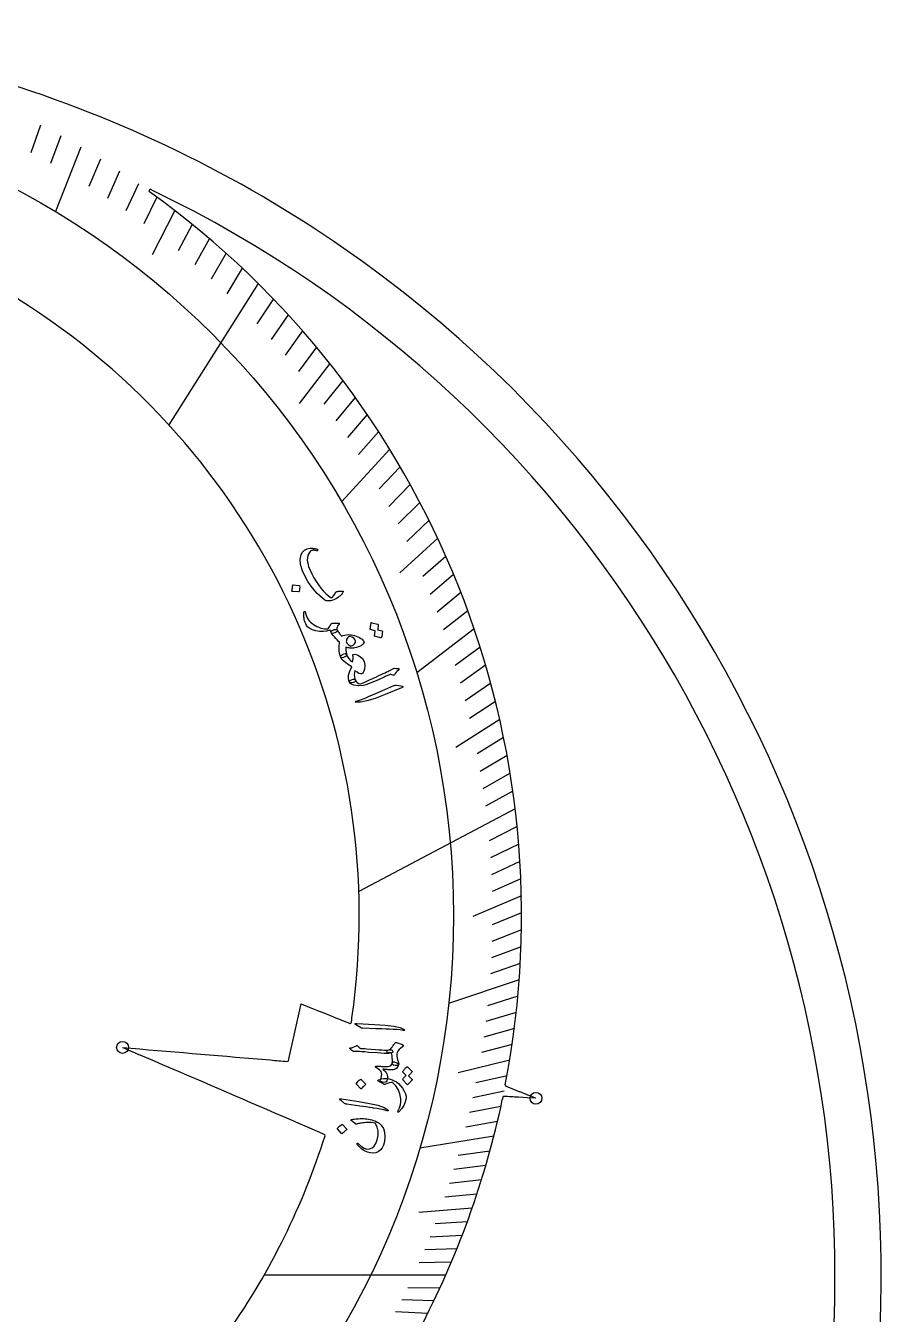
# Model space of a CAD drawing. Header units: millimetres. Extents: x -252 to 252, y -252 to 252.
# Drawn here: x 79.5 to 252.2, y -7.9 to 252.2 of the extents above; entities that cross this region are included whole.
import ezdxf

# ---------------------------------------------------------------- set-up
doc = ezdxf.new("R2010")
doc.units = ezdxf.units.MM
for name, color, linetype in [('CUT_INNER', 6, 'Continuous'), ('CUT_OUTER', 1, 'Continuous'), ('ENGRAVE', 7, 'Continuous'), ('ENGRAVE_FINE', 8, 'Continuous'), ('TEXT', 5, 'Continuous')]:
    doc.layers.add(name, color=color, linetype=linetype)

msp = doc.modelspace()

# ---------------------------------------------------------------- linework, layer by layer
at = {"layer": 'CUT_INNER'}
for points in [[(105.18, 218.9), (104.7, 219.13)], [(132.51, 43.37), (135.08, 54.79), (135.08, 54.79), (135.08, 54.79), (136.71, 54.14), (138.35, 53.48), (139.98, 52.82), (141.62, 52.16)], [(99.02, 45.99), (99.03, 45.99), (100.78, 45.84), (102.53, 45.69), (104.29, 45.54), (106.05, 45.39), (107.8, 45.25), (109.56, 45.1), (111.31, 44.95), (113.07, 44.8), (116.58, 44.5), (118.34, 44.36), (120.09, 44.21), (121.85, 44.06), (125.36, 43.76), (127.12, 43.61), (128.87, 43.46)], [(139.76, 28.45), (139.49, 28.57), (136.25, 29.96), (134.63, 30.66), (133.01, 31.36), (131.39, 32.05), (129.78, 32.75), (128.16, 33.45), (126.54, 34.14), (124.92, 34.84), (123.3, 35.54), (121.68, 36.23), (118.45, 37.63), (116.83, 38.32), (115.21, 39.02), (113.59, 39.72), (111.97, 40.41), (110.35, 41.11), (108.73, 41.81), (107.12, 42.5), (105.5, 43.2), (103.88, 43.9), (102.26, 44.59)], [(176.46, 38.16), (177.59, 37.71), (179.22, 37.05)], [(175.8, 35.92), (175.69, 35.42)], [(182.49, 35.73), (182.49, 35.73), (180.73, 35.84), (178.97, 35.95)]]:
    msp.add_lwpolyline(points, dxfattribs=at)
for centre, radius, start, end in [((0, 72.61), 146.8, 351.9144, 187.0371), ((104.6, 218.9), 0.25, 64.5117, 234.3164), ((0, 72.62), 179.58, 349.0296, 54.4356), ((0, 0), 242.86, 355.4817, 64.3362), ((1069.01, 2357.1), 2484.51, 248.08255, 248.16389), ((144.96, 51.09), 0.25, 253.8409, 351.3867), ((68.29, 62.7), 77.8, 351.3898, 352.0703), ((5491.04, 12564), 13629.91, 246.696509, 246.711317), ((336.96, 2494.26), 2459.62, 265.14686, 265.22628), ((132.27, 43.43), 0.25, 270.6451, 347.3328), ((176.55, 38.39), 0.25, 168.927, 248.1029), ((-4903.12, -12609.86), 13629.91, 68.091764, 68.106573), ((0, 72.61), 179.59, 332.2268, 348.0471), ((176.04, 35.87), 0.25, 92.0066, 168.2227), ((85.22, -1510.31), 1549.09, 86.53005, 86.63907), ((0.02, 72.6), 146.78, 325.2056, 342.3677), ((139.66, 28.22), 0.25, 342.2461, 66.7076)]:
    msp.add_arc(centre, radius, start, end, dxfattribs=at)
at = {"layer": 'CUT_OUTER'}
for start, end in [(54.1408, 89.6486), (274.2189, 54.1408)]:
    msp.add_arc((0, 0), 252.2, start, end, dxfattribs=at)
at = {"layer": 'ENGRAVE'}
for points in [[(90.6, 227.67), (85.45, 214.72)], [(126.38, 200.2), (108.36, 171.65)], [(152.96, 166.72), (143.24, 156.13)], [(170.01, 130.47), (158.42, 121.58)], [(178.29, 94.15), (146.72, 77.47)], [(179.12, 59.63), (164.86, 54.88)], [(173.97, 28.06), (159.02, 25.65)], [(164.25, 0), (127.58, 0)]]:
    msp.add_lwpolyline(points, dxfattribs=at)
for centre, radius in [((0, 72.61), 165.82), ((99.02, 45.99), 1.2), ((182.49, 35.73), 1.2)]:
    msp.add_circle(centre, radius, dxfattribs=at)
at = {"layer": 'ENGRAVE_FINE'}
for points in [[(82.47, 232.14), (80.48, 226.53)], [(86.57, 229.96), (84.47, 224.37)], [(94.56, 225.29), (92.24, 219.78)], [(98.43, 222.82), (96.01, 217.35)], [(102.23, 220.27), (99.7, 214.83)], [(105.94, 217.62), (103.31, 212.23)], [(109.57, 214.9), (105.02, 205.98)], [(113.11, 212.1), (110.28, 206.8)], [(116.56, 209.23), (113.63, 203.97)], [(119.93, 206.29), (116.89, 201.07)], [(123.2, 203.28), (120.07, 198.11)], [(129.47, 197.07), (126.14, 192.01)], [(132.46, 193.88), (129.04, 188.87)], [(135.36, 190.64), (131.84, 185.68)], [(138.16, 187.34), (134.55, 182.44)], [(140.87, 184), (134.69, 175.93)], [(143.48, 180.62), (139.68, 175.84)], [(145.99, 177.19), (142.1, 172.48)], [(148.41, 173.74), (144.43, 169.08)], [(150.73, 170.24), (146.66, 165.65)], [(155.08, 163.17), (150.84, 158.71)], [(157.12, 159.59), (152.79, 155.2)], [(159.05, 156), (154.65, 151.68)], [(160.9, 152.39), (156.41, 148.13)], [(162.65, 148.76), (155.02, 141.78)], [(164.3, 145.11), (159.65, 141.01)], [(165.86, 141.46), (161.14, 137.43)], [(167.34, 137.8), (162.53, 133.85)], [(168.72, 134.14), (163.84, 130.26)], [(171.21, 126.81), (166.19, 123.09)], [(172.33, 123.14), (167.24, 119.5)], [(173.36, 119.48), (168.2, 115.92)], [(174.31, 115.83), (169.08, 112.35)], [(175.17, 112.18), (166.33, 106.52)], [(175.95, 108.55), (170.59, 105.24)], [(176.66, 104.92), (171.23, 101.7)], [(177.28, 101.32), (171.79, 98.18)], [(177.82, 97.72), (172.28, 94.68)], [(178.68, 90.59), (173.03, 87.72)], [(179, 87.05), (173.29, 84.27)], [(179.25, 83.53), (173.49, 80.85)], [(179.43, 80.04), (173.62, 77.45)], [(179.54, 76.57), (169.75, 72.4)], [(179.58, 73.13), (173.67, 70.72)], [(179.56, 69.71), (173.61, 67.4)], [(179.48, 66.32), (173.48, 64.1)], [(179.33, 62.96), (173.28, 60.84)], [(178.85, 56.32), (172.73, 54.4)], [(178.52, 53.05), (172.36, 51.22)], [(178.13, 49.81), (171.94, 48.08)], [(177.69, 46.6), (171.47, 44.97)], [(177.2, 43.43), (166.75, 40.87)], [(176.65, 40.28), (170.37, 38.85)], [(176.05, 37.17), (169.75, 35.84)], [(175.41, 34.1), (169.08, 32.87)], [(174.71, 31.06), (168.36, 29.93)], [(173.18, 25.09), (166.79, 24.16)], [(172.35, 22.15), (165.94, 21.33)], [(171.48, 19.26), (165.05, 18.54)], [(170.56, 16.4), (164.12, 15.78)], [(169.6, 13.57), (158.83, 12.71)], [(168.61, 10.78), (162.15, 10.37)], [(167.57, 8.03), (161.11, 7.72)], [(166.5, 5.32), (160.03, 5.11)], [(165.39, 2.64), (158.92, 2.54)], [(163.07, -2.6), (156.6, -2.5)], [(161.87, -5.17), (155.4, -4.96)], [(160.63, -7.7), (154.16, -7.39)]]:
    msp.add_lwpolyline(points, dxfattribs=at)
at = {"layer": 'TEXT'}
for points in [[(143.52, 137.86), (143.45, 137.72), (143.37, 137.58), (143.27, 137.44), (143.15, 137.31), (143.02, 137.18), (142.88, 137.05), (142.72, 136.93), (142.55, 136.81), (142.2, 136.59), (141.83, 136.41), (141.45, 136.27), (141.06, 136.16), (140.69, 136.11), (140.37, 136.11), (140.11, 136.16), (139.89, 136.27), (139.36, 136.68), (138.84, 137.13), (138.33, 137.63), (137.84, 138.17), (137.37, 138.75), (136.91, 139.38), (136.46, 140.06), (136.03, 140.78), (135.34, 142.19), (134.94, 143.43), (134.85, 144.53), (135.07, 145.47), (135.36, 145.97), (135.77, 146.35), (136.28, 146.6), (136.91, 146.73), (137.06, 146.74), (137.21, 146.74), (137.37, 146.73), (137.54, 146.71), (137.71, 146.69), (137.9, 146.66), (138.08, 146.62), (138.28, 146.57), (138.34, 146.55), (138.39, 146.52), (138.42, 146.48), (138.44, 146.44), (138.44, 146.4), (138.43, 146.36), (138.41, 146.33), (138.38, 146.29), (138.35, 146.26), (138.31, 146.25), (138.27, 146.25), (138.22, 146.25), (138.03, 146.3), (137.84, 146.32), (137.65, 146.34), (137.47, 146.33), (137.3, 146.31), (137.15, 146.27), (137.02, 146.2), (136.91, 146.12), (136.4, 145.33), (136.29, 144.31), (136.57, 143.05), (137.23, 141.56), (137.67, 140.77), (138.11, 140.03), (138.57, 139.35), (139.05, 138.72), (139.54, 138.14), (140.05, 137.61), (140.58, 137.13), (141.13, 136.71), (141.38, 136.89), (141.62, 137.15), (141.87, 137.49), (142.11, 137.92), (142.14, 137.95), (142.2, 137.97), (142.3, 138.01), (142.43, 138.04), (142.45, 138.04), (142.46, 138.04), (142.47, 138.04), (142.48, 138.05), (142.67, 138.08), (142.89, 138.1), (143.13, 138.11), (143.41, 138.11), (143.5, 138.1), (143.55, 138.05), (143.56, 137.97), (143.52, 137.86)], [(134.69, 139.24), (134.72, 139.23), (134.74, 139.21), (134.75, 139.19), (134.77, 139.15), (134.79, 138.86), (134.77, 138.56), (134.73, 138.27), (134.66, 137.99), (134.64, 137.96), (134.62, 137.93), (134.59, 137.92), (134.56, 137.92), (133.28, 138.03), (133.25, 138.04), (133.23, 138.07), (133.22, 138.11), (133.23, 138.16), (133.24, 138.21), (133.25, 138.28), (133.27, 138.38), (133.29, 138.51), (133.31, 138.67), (133.33, 138.86), (133.35, 139.07), (133.37, 139.32), (133.38, 139.35), (133.39, 139.38), (133.41, 139.39), (133.44, 139.38)], [(141.35, 131.59), (142.59, 131.62), (142.7, 131.61), (142.76, 131.59), (142.77, 131.54), (142.74, 131.48), (142.6, 131.29), (142.49, 131.12), (142.39, 130.96), (142.33, 130.81), (142.29, 130.67), (142.28, 130.52), (142.3, 130.38), (142.35, 130.23), (142.37, 130.08), (142.29, 129.93), (142.13, 129.8), (141.88, 129.67), (141.61, 129.59), (141.4, 129.57), (141.24, 129.62), (141.13, 129.74), (141.09, 129.84), (141.04, 129.95), (141, 130.06), (140.96, 130.18), (140.94, 130.19), (140.92, 130.2), (140.89, 130.21), (140.85, 130.21), (140.19, 130.02), (139.5, 129.94), (138.79, 129.96), (138.05, 130.1), (137.38, 130.3), (136.84, 130.54), (136.44, 130.82), (136.18, 131.13), (136.01, 131.47), (135.87, 131.78), (135.76, 132.07), (135.7, 132.35), (135.68, 132.49), (135.67, 132.64), (135.65, 132.81), (135.64, 132.98), (135.63, 133.17), (135.63, 133.37), (135.64, 133.58), (135.65, 133.81), (135.66, 133.86), (135.66, 133.91), (135.68, 133.94), (135.71, 133.97), (135.75, 134), (135.78, 134.01), (135.81, 134.01), (135.84, 134), (135.87, 133.98), (135.89, 133.95), (135.9, 133.92), (135.91, 133.88), (136.01, 133.44), (136.13, 133.04), (136.29, 132.69), (136.48, 132.39), (136.71, 132.1), (136.96, 131.84), (137.25, 131.59), (137.56, 131.37), (137.9, 131.16), (138.26, 130.97), (138.65, 130.8), (139.07, 130.64), (139.43, 130.54), (139.77, 130.49), (140.1, 130.47), (140.4, 130.5), (140.58, 130.6), (140.75, 130.79), (140.92, 131.06), (141.09, 131.42), (141.13, 131.49), (141.18, 131.54), (141.26, 131.57), (141.35, 131.59)], [(147.75, 127.92), (147.75, 127.9), (147.76, 127.88), (147.76, 127.86), (147.77, 127.85), (147.77, 127.83), (147.77, 127.82), (147.77, 127.8), (147.77, 127.79), (147.7, 127.59), (147.58, 127.41), (147.4, 127.24), (147.18, 127.08), (146.69, 126.84), (146.18, 126.68), (145.67, 126.59), (145.14, 126.59), (145.02, 126.6), (144.89, 126.61), (144.76, 126.63), (144.63, 126.65), (144.5, 126.67), (144.36, 126.69), (144.23, 126.72), (144.09, 126.75), (144.1, 126.52), (144.11, 126.3), (144.13, 126.08), (144.15, 125.88), (144.17, 125.69), (144.21, 125.5), (144.25, 125.33), (144.29, 125.17), (144.29, 125.1), (144.25, 125.03), (144.15, 124.96), (144.01, 124.88), (143.64, 124.72), (143.36, 124.65), (143.17, 124.64), (143.06, 124.72), (142.86, 125.3), (142.75, 126), (142.74, 126.82), (142.82, 127.78), (142.58, 128), (142.34, 128.25), (142.08, 128.53), (141.81, 128.84), (141.55, 129.16), (141.34, 129.41), (141.21, 129.61), (141.13, 129.75), (141.12, 129.84), (141.15, 129.92), (141.22, 130.01), (141.33, 130.11), (141.4, 130.16), (141.47, 130.2), (141.54, 130.24), (141.61, 130.27), (141.69, 130.29), (141.76, 130.31), (141.84, 130.33), (141.92, 130.35), (142.07, 130.37), (142.19, 130.35), (142.28, 130.31), (142.34, 130.24), (142.45, 130.07), (142.56, 129.9), (142.68, 129.73), (142.79, 129.57), (142.9, 129.42), (143.02, 129.26), (143.14, 129.11), (143.26, 128.97), (143.55, 129.11), (143.87, 129.22), (144.22, 129.28), (144.6, 129.31), (144.92, 129.3), (145.24, 129.26), (145.56, 129.2), (145.88, 129.12), (146.19, 129.01), (146.51, 128.88), (146.83, 128.72), (147.14, 128.53), (147.37, 128.37), (147.54, 128.22), (147.67, 128.07), (147.75, 127.92)], [(151.41, 130.07), (151.43, 130.06), (151.45, 130.04), (151.46, 130.01), (151.48, 129.96), (151.48, 129.81), (151.47, 129.65), (151.46, 129.5), (151.44, 129.35), (151.42, 129.2), (151.39, 129.05), (151.34, 128.9), (151.3, 128.75), (151.28, 128.72), (151.25, 128.7), (151.22, 128.69), (151.18, 128.69), (149.89, 128.98), (149.87, 128.99), (149.86, 129.02), (149.86, 129.06), (149.87, 129.12), (149.89, 129.16), (149.9, 129.22), (149.92, 129.31), (149.94, 129.41), (149.96, 129.55), (149.98, 129.71), (150.01, 129.89), (150.04, 130.1), (149.04, 130.32), (149, 130.34), (148.99, 130.37), (148.98, 130.41), (149, 130.47), (149.01, 130.52), (149.03, 130.59), (149.05, 130.7), (149.07, 130.83), (149.1, 131), (149.13, 131.19), (149.17, 131.42), (149.21, 131.68), (149.22, 131.71), (149.24, 131.73), (149.26, 131.73), (149.28, 131.72), (150.54, 131.42), (150.56, 131.41), (150.58, 131.39), (150.6, 131.36), (150.61, 131.32), (150.62, 131.19), (150.62, 131.06), (150.62, 130.93), (150.6, 130.8), (150.59, 130.67), (150.56, 130.55), (150.53, 130.42), (150.49, 130.3)], [(146.07, 128), (145.93, 128.31), (145.7, 128.57), (145.36, 128.77), (144.93, 128.92), (144.8, 128.92), (144.67, 128.86), (144.53, 128.73), (144.39, 128.54), (144.27, 128.31), (144.21, 128.09), (144.2, 127.89), (144.25, 127.69), (144.36, 127.5), (144.54, 127.32), (144.79, 127.16), (145.12, 127), (145.56, 127.19), (145.87, 127.42), (146.04, 127.69), (146.07, 128)], [(146.01, 120.19), (146.04, 119.98), (146, 119.82), (145.87, 119.7), (145.66, 119.62), (145.31, 119.59), (145.04, 119.6), (144.86, 119.67), (144.77, 119.79), (144.62, 120.43), (144.67, 121.14), (144.91, 121.92), (145.34, 122.78), (144.44, 123.35), (143.76, 123.87), (143.3, 124.32), (143.06, 124.72), (143.04, 124.87), (143.1, 125.03), (143.23, 125.18), (143.43, 125.33), (143.72, 125.46), (143.96, 125.47), (144.15, 125.38), (144.29, 125.17), (144.39, 124.97), (144.5, 124.77), (144.62, 124.59), (144.75, 124.41), (144.9, 124.24), (145.06, 124.07), (145.24, 123.92), (145.43, 123.77), (145.54, 124.07), (145.59, 124.41), (145.59, 124.79), (145.53, 125.2), (145.53, 125.24), (145.55, 125.28), (145.59, 125.3), (145.66, 125.33), (145.89, 125.34), (146.17, 125.28), (146.5, 125.15), (146.88, 124.96), (147.46, 124.48), (147.82, 123.88), (147.96, 123.16), (147.87, 122.32), (147.76, 121.94), (147.63, 121.66), (147.46, 121.47), (147.27, 121.38), (147.03, 121.38), (146.73, 121.49), (146.37, 121.7), (145.95, 122.01), (145.83, 121.65), (145.8, 121.23), (145.86, 120.74), (146.01, 120.19)], [(153.95, 122.52), (154.21, 122.5), (154.41, 122.48), (154.56, 122.47), (154.66, 122.46), (154.72, 122.46), (154.77, 122.44), (154.8, 122.4), (154.83, 122.36), (154.84, 122.3), (154.82, 122.25), (154.79, 122.2), (154.74, 122.16), (154.48, 121.94), (154.26, 121.71), (154.08, 121.47), (153.93, 121.21), (153.88, 121.14), (153.81, 121.1), (153.72, 121.1), (153.6, 121.13), (153.08, 121.31), (152.89, 121.22), (152.71, 121.14), (152.53, 121.06), (152.36, 120.98), (152.18, 120.91), (152.02, 120.83), (151.85, 120.75), (151.69, 120.68), (150.2, 119.99), (149.02, 119.49), (148.16, 119.17), (147.61, 119.04), (146.56, 118.99), (145.73, 119.1), (145.13, 119.36), (144.77, 119.79), (144.76, 119.8), (144.76, 119.81), (144.75, 119.83), (144.75, 119.84), (144.8, 119.95), (144.96, 120.06), (145.23, 120.17), (145.61, 120.29), (145.75, 120.32), (145.87, 120.32), (145.95, 120.27), (146.01, 120.19), (146.19, 119.87), (146.41, 119.62), (146.67, 119.45), (146.97, 119.35), (147.25, 119.45), (147.57, 119.58), (147.93, 119.73), (148.33, 119.9), (148.76, 120.09), (149.23, 120.3), (149.72, 120.53), (150.26, 120.78), (150.78, 121.03), (151.25, 121.25), (151.67, 121.44), (152.03, 121.62), (152.34, 121.77), (152.6, 121.89), (152.8, 121.99), (152.96, 122.06), (153.7, 122.46), (153.77, 122.49), (153.84, 122.51), (153.9, 122.52), (153.95, 122.52)], [(155.21, 118.98), (155.51, 118.91), (155.63, 118.83), (155.58, 118.72), (155.35, 118.59), (152.04, 117.25), (150, 116.45), (148.34, 115.92), (147.06, 115.65), (146.15, 115.66), (146.07, 115.69), (146.02, 115.71), (146.01, 115.75), (146.02, 115.79), (146.06, 115.82), (146.11, 115.85), (146.17, 115.88), (146.24, 115.91), (146.85, 116.09), (147.48, 116.31), (148.14, 116.56), (148.83, 116.86), (149.01, 116.93), (149.49, 117.14), (150.28, 117.47), (151.38, 117.94), (153.8, 119.01), (153.93, 119.06), (154.06, 119.09), (154.18, 119.1), (154.29, 119.1)], [(146.26, 50.46), (146.02, 50.63), (145.94, 50.75), (146.03, 50.82), (146.29, 50.84), (149.86, 50.63), (152.04, 50.51), (153.78, 50.31), (155.05, 50.01), (155.87, 49.62), (155.93, 49.56), (155.96, 49.51), (155.96, 49.47), (155.93, 49.45), (155.89, 49.43), (155.83, 49.42), (155.76, 49.41), (155.68, 49.42), (155.06, 49.52), (154.39, 49.59), (153.69, 49.63), (152.94, 49.66), (152.74, 49.67), (152.22, 49.69), (151.36, 49.72), (150.17, 49.77), (147.52, 49.86), (147.38, 49.88), (147.26, 49.9), (147.14, 49.94), (147.04, 49.99)], [(152.4, 45.09), (152.42, 45.26), (152.49, 45.38), (152.6, 45.46), (152.77, 45.49), (152.85, 45.51), (152.94, 45.55), (153.03, 45.62), (153.12, 45.71), (153.17, 45.77), (153.23, 45.84), (153.29, 45.92), (153.35, 46), (153.43, 46.08), (153.5, 46.18), (153.57, 46.28), (153.65, 46.39), (153.79, 46.59), (153.91, 46.75), (154.01, 46.87), (154.08, 46.94), (154.14, 46.99), (154.2, 47.01), (154.26, 47.02), (154.31, 47), (154.73, 46.87), (155.09, 46.75), (155.38, 46.62), (155.61, 46.5), (155.64, 46.48), (155.66, 46.44), (155.66, 46.4), (155.66, 46.35), (155.65, 46.28), (155.63, 46.23), (155.61, 46.19), (155.59, 46.16), (155.19, 45.85), (154.86, 45.55), (154.62, 45.27), (154.45, 44.99), (154.37, 44.69), (154.37, 44.31), (154.46, 43.86), (154.62, 43.34), (154.7, 43.08), (154.75, 42.87), (154.77, 42.69), (154.76, 42.54), (154.74, 42.48), (154.69, 42.43), (154.63, 42.4), (154.54, 42.38), (154.05, 42.35), (153.71, 42.41), (153.52, 42.56), (153.48, 42.79), (153.5, 43.03), (153.51, 43.28), (153.51, 43.53), (153.49, 43.79), (153.47, 44.06), (153.44, 44.33), (153.39, 44.61), (153.33, 44.89), (152.93, 44.88), (152.64, 44.9), (152.47, 44.97), (152.4, 45.09)], [(148.33, 45.71), (149.24, 45.63), (150.06, 45.57), (150.77, 45.52), (151.39, 45.49), (151.9, 45.47), (152.31, 45.46), (152.61, 45.47), (152.81, 45.48), (153.08, 45.52), (153.29, 45.5), (153.45, 45.42), (153.55, 45.3), (153.59, 45.15), (153.57, 45.03), (153.49, 44.94), (153.34, 44.87), (152.81, 44.8), (151.86, 44.8), (150.5, 44.87), (148.71, 45), (147.95, 45.08), (147.34, 45.13), (146.88, 45.17), (146.58, 45.19), (145.89, 45.16), (145.77, 45.16), (145.67, 45.18), (145.58, 45.21), (145.5, 45.25), (145.31, 45.4), (145.17, 45.52), (145.07, 45.61), (145.01, 45.66), (144.93, 45.76), (144.91, 45.84), (144.95, 45.89), (145.04, 45.91), (145.31, 45.94), (145.6, 46.02), (145.91, 46.15), (146.24, 46.33), (146.31, 46.36), (146.37, 46.37), (146.42, 46.35), (146.47, 46.31), (146.54, 46.25), (146.59, 46.2), (146.65, 46.15), (146.69, 46.1), (146.74, 46.05), (146.78, 46.01), (146.82, 45.97), (146.85, 45.93), (146.91, 45.88), (146.96, 45.84), (147.03, 45.82), (147.09, 45.8), (147.23, 45.8), (147.49, 45.78), (147.85, 45.75), (148.33, 45.71)], [(150.11, 42.13), (150.15, 42.19), (150.2, 42.23), (150.28, 42.24), (150.37, 42.24), (150.43, 42.24), (150.52, 42.23), (150.63, 42.22), (150.77, 42.21), (150.93, 42.2), (151.11, 42.18), (151.32, 42.17), (151.55, 42.15), (151.99, 42.12), (152.36, 42.12), (152.66, 42.15), (152.89, 42.21), (153.08, 42.3), (153.25, 42.42), (153.38, 42.59), (153.48, 42.79), (153.59, 42.98), (153.72, 43.09), (153.89, 43.11), (154.09, 43.05), (154.4, 42.9), (154.61, 42.77), (154.74, 42.65), (154.77, 42.56), (154.63, 42.14), (154.4, 41.83), (154.08, 41.61), (153.67, 41.5), (153.54, 41.49), (153.41, 41.48), (153.27, 41.47), (153.12, 41.47), (152.96, 41.47), (152.8, 41.48), (152.62, 41.49), (152.44, 41.51), (152.26, 41.53), (152.1, 41.55), (151.97, 41.57), (151.85, 41.58), (151.75, 41.59), (151.68, 41.6), (151.63, 41.6), (151.6, 41.61), (151.59, 41.61), (151.58, 41.61), (151.58, 41.6), (151.58, 41.6), (151.58, 41.59), (151.59, 41.58), (151.61, 41.56), (151.63, 41.54), (152.09, 41.15), (152.38, 40.68), (152.5, 40.13), (152.46, 39.51), (152.38, 39.26), (152.23, 39.08), (152.03, 38.97), (151.76, 38.94), (151.53, 38.97), (151.34, 39.02), (151.19, 39.09), (151.09, 39.18), (151.02, 39.29), (150.99, 39.38), (151.01, 39.47), (151.06, 39.54), (151.13, 39.61), (151.18, 39.66), (151.21, 39.72), (151.23, 39.76), (151.33, 40.17), (151.36, 40.53), (151.32, 40.84), (151.22, 41.11), (151.09, 41.28), (150.88, 41.47), (150.59, 41.69), (150.2, 41.92), (150.14, 41.96), (150.1, 42.01), (150.09, 42.07), (150.11, 42.13)], [(155.63, 41.01), (155.61, 41.03), (155.61, 41.06), (155.61, 41.09), (155.62, 41.13), (155.7, 41.27), (155.79, 41.39), (155.88, 41.52), (155.97, 41.63), (156.07, 41.74), (156.18, 41.85), (156.29, 41.96), (156.41, 42.06), (156.45, 42.07), (156.48, 42.08), (156.51, 42.07), (156.54, 42.05), (157.49, 41.13), (157.5, 41.1), (157.49, 41.07), (157.47, 41.04), (157.43, 41), (157.4, 40.97), (157.35, 40.93), (157.29, 40.86), (157.22, 40.78), (157.13, 40.68), (157.02, 40.56), (156.9, 40.42), (156.76, 40.26), (157.49, 39.53), (157.51, 39.5), (157.51, 39.46), (157.48, 39.42), (157.44, 39.38), (157.4, 39.35), (157.35, 39.29), (157.27, 39.21), (157.18, 39.12), (157.06, 38.99), (156.93, 38.85), (156.77, 38.68), (156.59, 38.49), (156.57, 38.47), (156.55, 38.46), (156.52, 38.47), (156.51, 38.49), (155.63, 39.43), (155.61, 39.45), (155.61, 39.48), (155.61, 39.51), (155.62, 39.55), (155.69, 39.67), (155.76, 39.78), (155.83, 39.88), (155.91, 39.98), (156, 40.07), (156.09, 40.16), (156.18, 40.25), (156.27, 40.33)], [(146.25, 38.58), (146.23, 38.6), (146.23, 38.63), (146.23, 38.66), (146.24, 38.7), (146.42, 38.94), (146.61, 39.16), (146.82, 39.36), (147.06, 39.54), (147.09, 39.55), (147.12, 39.56), (147.15, 39.55), (147.18, 39.53), (148.1, 38.63), (148.12, 38.6), (148.12, 38.57), (148.1, 38.53), (148.06, 38.5), (148.02, 38.46), (147.96, 38.41), (147.89, 38.34), (147.79, 38.25), (147.68, 38.14), (147.54, 38.01), (147.39, 37.85), (147.21, 37.67), (147.18, 37.65), (147.16, 37.64), (147.14, 37.65), (147.12, 37.67)], [(154.82, 33.02), (154.78, 32.98), (154.74, 32.96), (154.7, 32.94), (154.67, 32.94), (154.64, 32.94), (154.61, 32.96), (154.59, 32.98), (154.57, 33.01), (154.56, 33.04), (154.56, 33.07), (154.57, 33.11), (154.59, 33.16), (154.91, 33.8), (155.11, 34.43), (155.21, 35.04), (155.19, 35.64), (154.99, 36.61), (154.65, 37.47), (154.2, 38.22), (153.61, 38.85), (153.6, 38.86), (153.59, 38.87), (153.58, 38.88), (153.58, 38.88), (153.57, 38.89), (153.56, 38.89), (153.56, 38.89), (153.55, 38.89), (153.25, 38.91), (152.89, 38.85), (152.46, 38.7), (151.97, 38.48), (151.94, 38.47), (151.92, 38.47), (151.9, 38.48), (151.88, 38.48), (150.53, 39.22), (150.48, 39.27), (150.54, 39.35), (150.69, 39.43), (150.94, 39.53), (151.31, 39.63), (151.7, 39.7), (152.12, 39.72), (152.56, 39.69), (152.81, 39.66), (153.11, 39.57), (153.46, 39.45), (153.87, 39.28), (154.3, 39.04), (154.72, 38.7), (155.14, 38.27), (155.55, 37.74), (155.9, 37.18), (156.13, 36.66), (156.25, 36.18), (156.26, 35.74), (156.09, 35.01), (155.8, 34.3), (155.38, 33.64), (154.82, 33.02)], [(143.14, 35.25), (142.91, 35.45), (142.84, 35.57), (142.94, 35.63), (143.2, 35.62), (146.73, 35.05), (148.89, 34.7), (150.59, 34.31), (151.83, 33.88), (152.6, 33.41), (152.66, 33.34), (152.68, 33.29), (152.68, 33.25), (152.64, 33.23), (152.6, 33.21), (152.54, 33.21), (152.47, 33.22), (152.39, 33.23), (151.78, 33.39), (151.13, 33.53), (150.43, 33.65), (149.69, 33.75), (149.5, 33.78), (148.98, 33.86), (148.12, 33.98), (146.95, 34.15), (144.33, 34.52), (144.19, 34.55), (144.07, 34.59), (143.96, 34.64), (143.86, 34.7)], [(145.26, 31.44), (145.53, 31.49), (145.8, 31.53), (146.09, 31.56), (146.39, 31.59), (146.69, 31.61), (147.01, 31.62), (147.34, 31.63), (147.69, 31.62), (148.03, 31.59), (148.36, 31.56), (148.69, 31.51), (149, 31.45), (149.32, 31.37), (149.62, 31.27), (149.93, 31.16), (150.22, 31.03), (150.53, 30.87), (150.8, 30.7), (151.04, 30.5), (151.25, 30.29), (151.68, 29.64), (151.93, 28.87), (152, 27.99), (151.88, 26.98), (151.69, 26.29), (151.41, 25.71), (151.06, 25.26), (150.62, 24.92), (150.13, 24.72), (149.61, 24.64), (149.05, 24.69), (148.47, 24.85), (147.87, 25.13), (147.33, 25.49), (146.85, 25.92), (146.41, 26.43), (146.36, 26.51), (146.35, 26.57), (146.36, 26.62), (146.39, 26.67), (146.45, 26.7), (146.51, 26.69), (146.59, 26.65), (146.66, 26.57), (147.24, 26.01), (147.81, 25.64), (148.36, 25.47), (148.9, 25.5), (149.39, 25.7), (149.81, 26.07), (150.16, 26.62), (150.44, 27.34), (150.62, 28.25), (150.62, 29.11), (150.44, 29.92), (150.09, 30.66), (150.07, 30.68), (150.05, 30.69), (150.02, 30.71), (149.97, 30.72), (149.62, 30.8), (149.19, 30.84), (148.69, 30.84), (148.11, 30.81), (147.82, 30.78), (147.55, 30.75), (147.29, 30.72), (147.06, 30.69), (146.84, 30.66), (146.65, 30.62), (146.48, 30.57), (146.33, 30.53), (146.25, 30.51), (146.18, 30.5), (146.12, 30.52), (146.07, 30.54), (145.16, 31.25), (145.11, 31.3), (145.11, 31.35), (145.16, 31.4), (145.26, 31.44)], [(142.44, 29.56), (142.43, 29.58), (142.42, 29.61), (142.43, 29.64), (142.44, 29.67), (142.63, 29.9), (142.84, 30.1), (143.06, 30.29), (143.31, 30.45), (143.34, 30.46), (143.37, 30.46), (143.4, 30.45), (143.42, 30.43), (144.29, 29.48), (144.31, 29.45), (144.31, 29.42), (144.29, 29.39), (144.24, 29.35), (144.2, 29.32), (144.14, 29.27), (144.06, 29.21), (143.96, 29.13), (143.84, 29.03), (143.69, 28.9), (143.53, 28.76), (143.34, 28.59), (143.31, 28.57), (143.29, 28.57), (143.27, 28.57), (143.25, 28.59)]]:
    msp.add_lwpolyline(points, close=True, dxfattribs=at)

doc.saveas('drawing.dxf')
